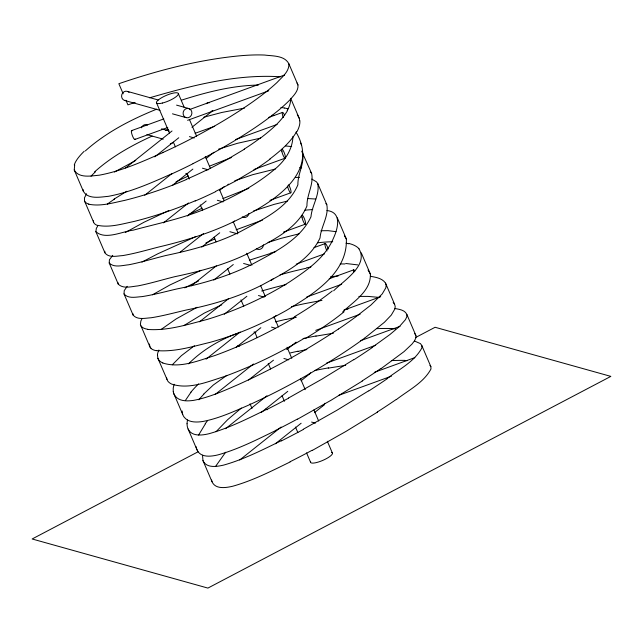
<?xml version="1.0" encoding="UTF-8"?>
<svg xmlns="http://www.w3.org/2000/svg" width="643" height="643" viewBox="0 0 643 643"><rect width="100%" height="100%" fill="white"/><g stroke="black" fill="none" stroke-linecap="round" stroke-linejoin="round"><path stroke-width="0.96" d="M394.898 308.511C399.19 309.299 404.777 309.942 406.834 314.379L406.802 316.774L405.452 319.659L399.343 326.596L389.819 334.617L372.128 347.389M406.834 314.379L415.9 335.525L415.86 337.921L414.518 340.806L411.978 344.101L403.989 351.657L381.186 368.535M187 423.745L187.451 419.967M202.545 455.236L202.955 460.581L212.021 481.736C215.461 489.596 226.031 487.788 232.718 486.237C252.836 480.602 271.547 471.022 290.242 461.899M292.959 136.372C292.485 150.382 283.868 162.309 273.066 170.612C251.726 188.182 226.641 200.568 201.05 210.655C179.108 219.239 155.976 223.981 133.302 230.138C122.274 231.416 105.291 240.257 95.855 231.657L96.37 228.257L97.72 226.151M74.701 164.793L74.242 169.993L83.301 191.14C87.93 199.74 100.332 197.015 108.305 196.34C130.577 192.249 151.418 182.829 172.002 173.723M174.14 384.249L173.224 388.067L173.24 391.579M198.591 435.062L205.511 423.641M141.87 318.992L140.857 321.018L140.391 324.482L149.98 347.051L150.984 348.265M185.321 400.573L191.075 392.061M215.831 466.046L225.637 452.238M287.598 110.467C281.039 121.68 270.824 130.119 260.68 137.956M296.664 131.622C290.106 142.826 279.89 151.266 269.738 159.11M86.588 193.784L84.466 197.851L84.555 201.074L93.621 222.221A96.418 19.66 -23.7 0 0 97.495 225.436M127.21 286.32L124.228 290.636L124.035 293.923L133.101 315.07C137.305 320.214 145.286 318.084 151.049 317.771C162.912 315.954 174.494 312.723 186.181 310.039C212.222 304.758 237.894 297.203 261.685 285.187C283.29 273.331 309.034 261.436 320.029 237.974C320.929 226.641 329.047 215.984 326.797 204.691L317.738 183.544L316.38 181.776L311.767 179.076M172.284 364.806L181.342 355.7L194.403 345.741M216.032 431.734L227.678 419.654L241.374 408.032M112.734 255.359L109.423 259.756L109.214 263.019L118.28 284.166C123.271 289.197 131.622 286.465 137.843 285.91C150.317 283.499 162.462 279.713 174.792 276.683C200.447 271.282 225.99 264.562 249.524 252.723C270.727 241.053 297.058 229.664 306.952 205.961C306.671 194.853 313.945 184.316 311.63 173.465L301.663 151.129M203.461 394.304L213.307 385.012L226.85 375.375M189.645 362.732C203.469 349.334 220.428 339.424 238.497 332.921M85.35 150.904C105.991 132.378 131.076 119.558 156.611 109.189M94.417 172.051C111.327 156.763 131.485 145.511 152.118 136.075M333.661 290.789C343.225 280.895 368.961 265.382 358.979 248.913M342.719 311.935C353.537 301.535 371.308 290.901 370.336 273.974L361.278 252.828M161.297 329.329L176.078 318.968L197.152 307.25M125.562 167.976L172.027 130.979M154.77 156.876L178.778 137.755M191.935 127.274L212.849 110.628M144.723 195.263L172.059 173.489M172.573 185.248L192.876 169.077M206.154 158.508L213.966 152.287M163.483 222.872L188.471 202.971M187.418 215.968L206.162 201.042M219.44 190.473L224.126 186.743M180.161 252.136L203.59 233.481M201.757 247.097L219.721 232.798M232.999 222.221L234.558 220.983M191.381 285.749L216.378 265.848M213.757 280.091L233.288 264.538M199.515 321.821L228.41 298.81M224.23 314.298L246.88 296.262M206.065 359.148L240.144 332.021M236.053 347.437L260.833 327.705M273.219 317.835L276.321 315.367M215.172 394.448L253.438 363.978M248.479 380.085L273.476 360.184M286.754 349.607L296.126 342.148M225.572 428.712L266.966 395.758M261.227 412.485L287.775 391.338M301.053 380.769L309.645 373.921M239.718 459.994L281.112 427.04M275.373 443.766L301.141 423.239M314.419 412.669L323.791 405.211M364.597 338.194L384.401 322.288L391.282 315.094L394.89 308.961L395.204 306.438L394.601 304.26L385.535 283.113C382.231 278.21 375.769 277.262 370.368 276.273M387.231 378.502C399.255 369.138 414.502 361.688 421.912 347.839L421.8 345.5L420.442 343.627L414.647 341.087M396.289 399.649C408.321 390.285 423.56 382.842 430.979 368.986L430.866 366.647L421.8 345.5M183.802 325.639L204.378 313.053L221.771 304.814M338.475 328.999C306.751 350.057 273.396 368.696 238.682 384.377C224.053 390.695 209.329 397.422 193.575 400.372C187.386 401.256 179.654 401.521 175.274 396.217M114.052 199.113L126.896 191.22M152.471 294.799L169.889 284.986L201.114 270.333M353.481 359.767L321.886 379.169L288.45 398.049M362.539 380.913L330.944 400.316L297.516 419.204M368.471 390.928L336.787 410.338L303.279 429.251M377.537 412.075L345.854 431.485L312.345 450.397M244.501 149.152L226.111 160.107L206.347 170.395M253.567 170.299L235.177 181.254L215.413 191.542M125.297 232.557L144.032 222.221L168.836 210.526M295.282 317.12C269.714 332.335 242.805 345.379 214.834 355.555C198.333 360.643 180.136 368.6 162.783 363.006M304.348 338.266C278.773 353.481 251.871 366.526 223.901 376.702C207.4 381.789 189.203 389.746 171.85 384.152A155.807 31.941 -23.2 0 1 167.63 380.825L157.881 358.272L157.495 355.057M114.382 172.067L135.761 160.445M141.942 262.095L157.897 253.752L196.115 236.455M198.116 451.78L32.15 538.979L207.906 588.088L610.85 376.388L435.094 327.279L415.563 337.535M184.71 287.847L198.687 280.903M193.021 163.619C216.804 151.563 240.04 138.317 261.854 122.974C271.676 115.909 281.369 108.571 289.864 99.93C293.465 95.694 298.569 91.057 297.966 84.989L288.9 63.842C284.568 55.314 272.793 56.134 264.611 55.049C250.151 54.438 235.708 56.005 221.409 57.983C186.446 62.982 152.238 72.321 118.851 83.703L123.183 93.814M266.395 409.511C247.748 418.585 229.085 428.101 209.039 433.704C202.167 435.399 191.759 436.798 188.086 428.977A265.832 55.796 -21.5 0 1 187.089 423.705M275.461 430.665C256.814 439.732 238.151 449.248 218.098 454.85C211.226 456.546 200.825 457.945 197.144 450.124L188.086 428.977M281.184 440.752C262.481 449.875 243.769 459.456 223.66 465.09C216.964 466.641 206.403 468.45 202.955 460.581M188.487 175.869L176.061 181.8M202.264 208.155L188.849 214.465M170.339 143.839L173.578 142.376M162.944 152.576C142.352 161.682 121.519 171.102 99.239 175.193C91.266 175.869 78.872 178.593 74.242 169.993M205.873 242.95L214.81 238.939M222.824 198.615L248.801 188.335M209.996 165.95L231.617 157.471M186.173 179.63C166.256 188.142 145.696 195.183 124.67 200.391C112.927 202.802 100.67 206.684 88.638 204.193M195.231 200.777C175.322 209.288 154.762 216.329 133.736 221.538C121.985 223.949 109.736 227.831 97.704 225.339M236.134 229.784L262.44 220.155M165.677 130.336L168.305 129.307M195.078 133.31L214.682 126.261M234.759 180.763L252.699 174.679L275.284 169.053M131.727 130.569L163.812 118.907M189.299 109.64L284.616 74.99M134.733 139.523L167.767 127.515M187.587 120.313L268.75 90.816M268.469 117.524L282.623 112.38M235.611 139.515L277.141 124.429M253.921 169.527L285.066 158.21M269.939 200.367L290.7 192.82M283.515 232.099L305.224 224.206M313.977 247.635L325.302 243.52M296.222 264.144L324.538 253.848M329.232 278.757L353.771 269.835M306.759 296.978L341.674 284.286M343.892 310.087L380.704 296.712M315.761 330.365L360.112 314.242M360.401 340.75L400.034 326.347M326.596 363.086L375.673 345.251M374.266 372.377L414.848 357.621M338.58 395.397L391.434 376.187M253.583 210.976L274.167 204.361L287.365 201.09M135.134 102.422L127.917 104.849L125.948 100.252M218.612 149.136L237.436 143.309L260.528 138.149M249.315 260.214L270.357 253.503M181.447 100.179C206.339 92.214 232.075 85.559 258.349 85.061M268.067 242.419L280.959 238.392L299.019 233.835M149.562 97.808C192.024 85.527 236.166 73.857 280.734 76.806M203.799 117.219L221.827 112.469L244.453 108.12M261.677 290.982L274.465 287.477A177.355 49.736 -20.9 0 1 285.998 284.6M275.381 321.846L285.709 319.386M290.419 352.894L297.966 351.199M306.398 267.866L310.947 266.974M315.898 336.152L333.379 333.219M328.251 368.134L345.693 365.337M321.966 300.377L304.412 303.697A177.355 49.672 -20.9 0 0 291.504 306.655M330.655 276.723L338.218 275.951M346.022 309.275L347.951 309.074M304.79 210.173L312.739 209.554M320.961 230.741L328.139 230.676L336.008 231.665M295.627 177.452L299.501 177.372M307.595 198.542L315.737 199.033M358.85 296.415L367.933 296.399L379.434 297.42M404.632 360.586L407.268 360.643M271.844 115.33L274.545 115.427M391.571 328.653L395.582 328.83M345.741 263.477L357.821 264.908M285.54 145.977L291.657 146.564M147.673 329.449C167.759 330.936 187.475 324.498 206.724 319.563C235.764 310.826 263.622 298.119 289.35 282.06C306.462 270.582 325.125 258.06 333.395 238.336C337.816 228.82 342.397 212.294 326.941 210.518M156.739 350.596C174.832 352.131 192.643 346.513 210.06 342.349C236.68 334.995 262.231 323.984 286.304 310.481C312.136 294.767 347.847 273.605 346.336 238.915L337.27 217.768M299.791 167.558L301.647 167.871M346.03 243.231L348.755 243.761M127.555 91.419L158.315 100.019M176.576 105.122L189.074 108.611A4.758 4.388 -74.4 0 1 190.296 116.632A4.758 4.388 -74.4 0 1 183.142 114.052A4.758 4.388 -74.4 0 1 189.074 108.611M124.421 100.396L159.986 110.331M172.477 113.827L185.94 117.589M161.554 128.841L169.238 130.995M189.428 136.629L194.234 137.972M146.885 134.596L163.226 139.161M202.416 168.185L208.187 169.8M185.827 173.401L187.748 173.94M217.342 200.278L223.105 201.886M229.881 231.705L237.572 233.851M243.601 263.461L250.328 265.342M258.462 295.531L264.225 297.146M271.507 327.102L275.349 328.171M253.953 332.045L255.874 332.584M237.757 345.596L239.678 346.127M283.893 358.481L288.699 359.831M265.43 409.173L267.351 409.704M311.566 422.065L315.416 423.134M344.375 235.804L346.336 238.915M109.214 263.019C114.205 268.043 122.556 265.318 128.777 264.763C141.251 262.352 153.404 258.558 165.733 255.536C191.381 250.135 216.924 243.416 240.458 231.576C261.661 219.906 287.992 208.509 297.886 184.814C297.605 173.706 304.878 163.169 302.564 152.319M140.913 325.905L141.918 327.118M393.162 302.395L394.601 304.26M325.897 203.518L326.797 204.691M310.28 171.689L311.63 173.465M368.045 270.06L370.336 273.974M124.035 293.923C128.238 299.067 136.22 296.937 141.982 296.624C153.846 294.807 165.436 291.576 177.122 288.892C203.156 283.611 228.828 276.056 252.619 264.04C274.231 252.185 299.976 240.289 310.971 216.828C311.863 205.495 319.981 194.837 317.738 183.544M429.958 365.393L430.866 366.647M297.275 114.518L299.341 118.529L299.71 120.812M95.855 231.657L104.913 252.803C108.723 258.253 116.954 255.922 122.564 255.609C134.829 253.591 146.765 250.055 158.789 247C185.481 240.691 211.893 232.662 236.479 220.332C268.195 204.86 321.46 174.832 296.045 132.128M414.743 333.572L415.9 335.525M300.498 143.084L301.559 145.005M157.881 358.272L158.58 359.67M297.018 82.947L297.966 84.989M290.668 98.299L299.341 118.529M178.4 93.757L184.332 107.582M189.468 119.566L196.581 136.163M205.27 156.442L210.406 168.426M219.496 189.629L224.23 200.688M233.321 221.891L238.063 232.951M246.751 253.229L251.887 265.213M260.584 285.492L265.326 296.56M274.014 316.838L278.363 326.974M287.051 347.26L291.793 358.32M300.49 378.598L305.224 389.658M313.921 409.937L318.663 421.004M327.351 441.283L332.487 453.267M156.426 102.599L169.463 133.021M173.417 142.232L175.394 146.845M186.848 173.578L189.219 179.108M200.278 204.916L202.649 210.446M214.111 237.179L216.088 241.792M227.542 268.525L229.913 274.055M240.972 299.863L243.745 306.317M254.805 332.126L257.176 337.663M268.235 363.472L270.607 369.002M282.068 395.734L284.439 401.264M295.499 427.073L297.87 432.602M306.558 452.889L310.513 462.108M250.031 403.82L252 408.418M173.634 393.211L182.7 414.357M149.98 347.051L149.433 343.997M385.535 283.113L386.146 285.291L385.824 287.815L382.215 293.947L370.963 305.007L355.531 317.047A200.423 52.903 -26 0 1 338.531 328.999M211.579 480.032L212.021 481.736M166.585 377.875L166.947 379.418M93.307 220.718L93.621 222.221M117.999 282.687L118.28 284.166M132.852 313.559L133.101 315.07M83.076 189.556L83.301 191.14M182.17 411.014L182.307 412.726M104.817 251.244L104.913 252.803M288.9 63.842C289.27 71.727 281.907 77.192 277.069 82.457C269.465 89.498 261.219 95.799 252.795 101.819C230.974 117.171 207.737 130.416 183.962 142.473A165.066 42.526 -26 0 1 162.936 152.504M126.189 100.621A4.758 4.388 -74.4 0 1 121.857 94.417A4.758 4.388 -74.4 0 1 129.066 92.383M284.246 75.585A4.758 1.005 70 0 1 284.511 74.998M135.102 138.936A4.758 1.005 70 0 1 132.305 135.44A4.758 1.005 70 0 1 132.128 130.826M212.286 110.974A4.758 3.384 51.5 0 1 211.346 111.199M206.411 103.732A4.758 3.384 51.5 0 1 209.473 102.759M141.436 127.812A4.758 4.388 -74.4 0 1 147.552 124.991M283.314 117.548A4.758 1.005 70 0 1 282.373 112.509A4.758 1.005 70 0 1 284.624 115.378M228.619 184.155A4.758 4.388 -74.4 0 1 227.855 184.469M248.97 213.363A4.758 4.388 -74.4 0 1 242.226 216.908M288.619 184.79A4.758 1.005 70 0 1 290.966 190.947A4.758 1.005 70 0 1 289.897 192.08A4.758 1.005 70 0 1 287.477 185.996M263.485 244.846A4.758 4.388 -74.4 0 1 256.324 248.608M273.074 278.885A4.758 4.388 -74.4 0 1 270.542 280.38M327.014 250.939A4.758 1.005 70 0 1 325.053 243.641A4.758 1.005 70 0 1 328.211 249.074M353.642 272.375A4.758 1.005 70 0 1 354.88 271.057M310.44 372.771A4.758 3.384 51.5 0 1 308.471 374.451M324.755 403.29A4.758 3.384 51.5 0 1 322.617 405.733M331.571 452.391A11.887 2.998 -23.2 0 1 322.874 460.356A11.887 2.998 -23.2 0 1 310.649 461.473M303.488 429.395A257.321 73.214 -25.6 0 1 281.321 440.929M387.584 378.478A255.994 64.043 -26.2 0 1 368.793 390.944M297.741 351.472A263.984 78.309 -21.8 0 1 306.84 349.559M198.848 399.785A260.913 52.605 -23.7 0 1 203.855 394.175M288.611 398.162A247.611 69.741 -25.7 0 1 266.499 409.655M372.514 347.365A258.486 64.782 -26.2 0 1 353.835 359.783M285.54 319.587A243.52 71.26 -21.6 0 1 296.343 317.232M188.584 363.85A205.479 41.996 -23 0 1 189.773 362.692M175.25 396.225A223.266 46.328 -22.1 0 1 173.264 391.571M157.431 355.081A165.082 33.91 -22.6 0 1 158.877 350.025M162.864 362.965A155.807 31.917 -23.2 0 1 158.604 359.662M332.278 290.974A137.891 37.157 -25.9 0 1 294.245 316.846M349.149 243.536A108.201 32.351 -22.7 0 1 359.099 248.857M317.538 242.813A114.583 33.211 -21.4 0 1 332.728 241.776M270.558 253.069A121.206 33.147 -20.6 0 1 275.807 251.582M147.938 329.312A108.297 22.103 -23.7 0 1 142.007 327.078M88.847 204.088A96.418 19.611 -23.5 0 1 84.563 201.074M206.266 170.21A113.176 27.697 -26.1 0 1 186.229 179.381M260.327 137.988A106.433 29.24 -25.8 0 1 244.195 149.112M290.523 99.721A112.895 33.573 -24.2 0 1 287.196 110.596M74.275 164.954A147.118 30.655 -22.1 0 1 84.241 151.226M193.069 163.684A165.066 42.671 -26 0 1 172.011 173.803M91.001 176.222A147.118 30.269 -22.5 0 1 95.542 171.729M280.878 107.381A127.459 37.206 -21.6 0 1 284.536 108.08M284.688 108A125.401 37.198 -22.2 0 1 287.968 108.908M299.831 120.763A112.895 33.741 -23.8 0 1 297.042 131.502M270.1 159.078A106.433 29.578 -25.7 0 1 253.864 170.331M215.493 191.727A113.176 28.107 -26.1 0 1 195.167 201.026M107.365 204.144A101.924 21.701 -21.4 0 1 114.575 199.025M156.474 350.732A108.297 22.192 -23.9 0 1 150.896 348.305M280.075 274.85A121.206 32.455 -20.4 0 1 305.955 268.332M340.195 263.992A114.583 32.447 -21 0 1 344.986 263.96M344.126 311.742A137.891 38.484 -25.6 0 1 305.329 338.515M364.533 338.202A200.423 52.847 -26 0 1 347.477 350.146C315.809 371.26 282.43 389.835 247.748 405.524C233.112 411.841 218.395 418.569 202.641 421.519C196.453 422.403 188.72 422.668 184.34 417.363A223.266 46.328 -22.1 0 1 182.282 412.734M190.971 392.093A205.479 42.052 -23 0 1 198.574 383.919M303.11 338.539A243.52 71.534 -21.6 0 1 316.091 335.959M376.798 328.645A228.177 62.717 -20.6 0 1 391.748 328.549M380.801 368.552A258.486 64.413 -26.3 0 1 362.186 380.897M297.355 419.091A247.611 69.396 -25.7 0 1 275.349 430.521M197.16 450.116A265.832 55.812 -21.4 0 1 196.123 446.708M205.189 423.753A260.913 52.774 -23.6 0 1 207.223 421.165M314.62 370.529A263.984 78.679 -21.9 0 1 328.517 367.868M391.37 360.602A267.311 72.201 -20.3 0 1 404.977 360.377M395.935 399.665A255.994 63.705 -26.3 0 1 377.216 412.059M312.136 450.261A257.321 72.772 -25.6 0 1 290.106 461.722M281.915 151.716A4.758 1.005 70 0 0 285.171 158.202A4.758 1.005 70 0 0 283.603 151.266A4.758 1.005 70 0 0 281.915 151.716M302.073 217.72A4.758 1.005 70 0 0 305.321 224.206A4.758 1.005 70 0 0 303.753 217.262A4.758 1.005 70 0 0 302.073 217.72M162.446 103.041A11.887 2.998 -23.2 0 0 178.392 93.645A11.887 2.998 -23.2 0 0 161.409 97.84A11.887 2.998 -23.2 0 0 162.446 103.041"/></g></svg>
